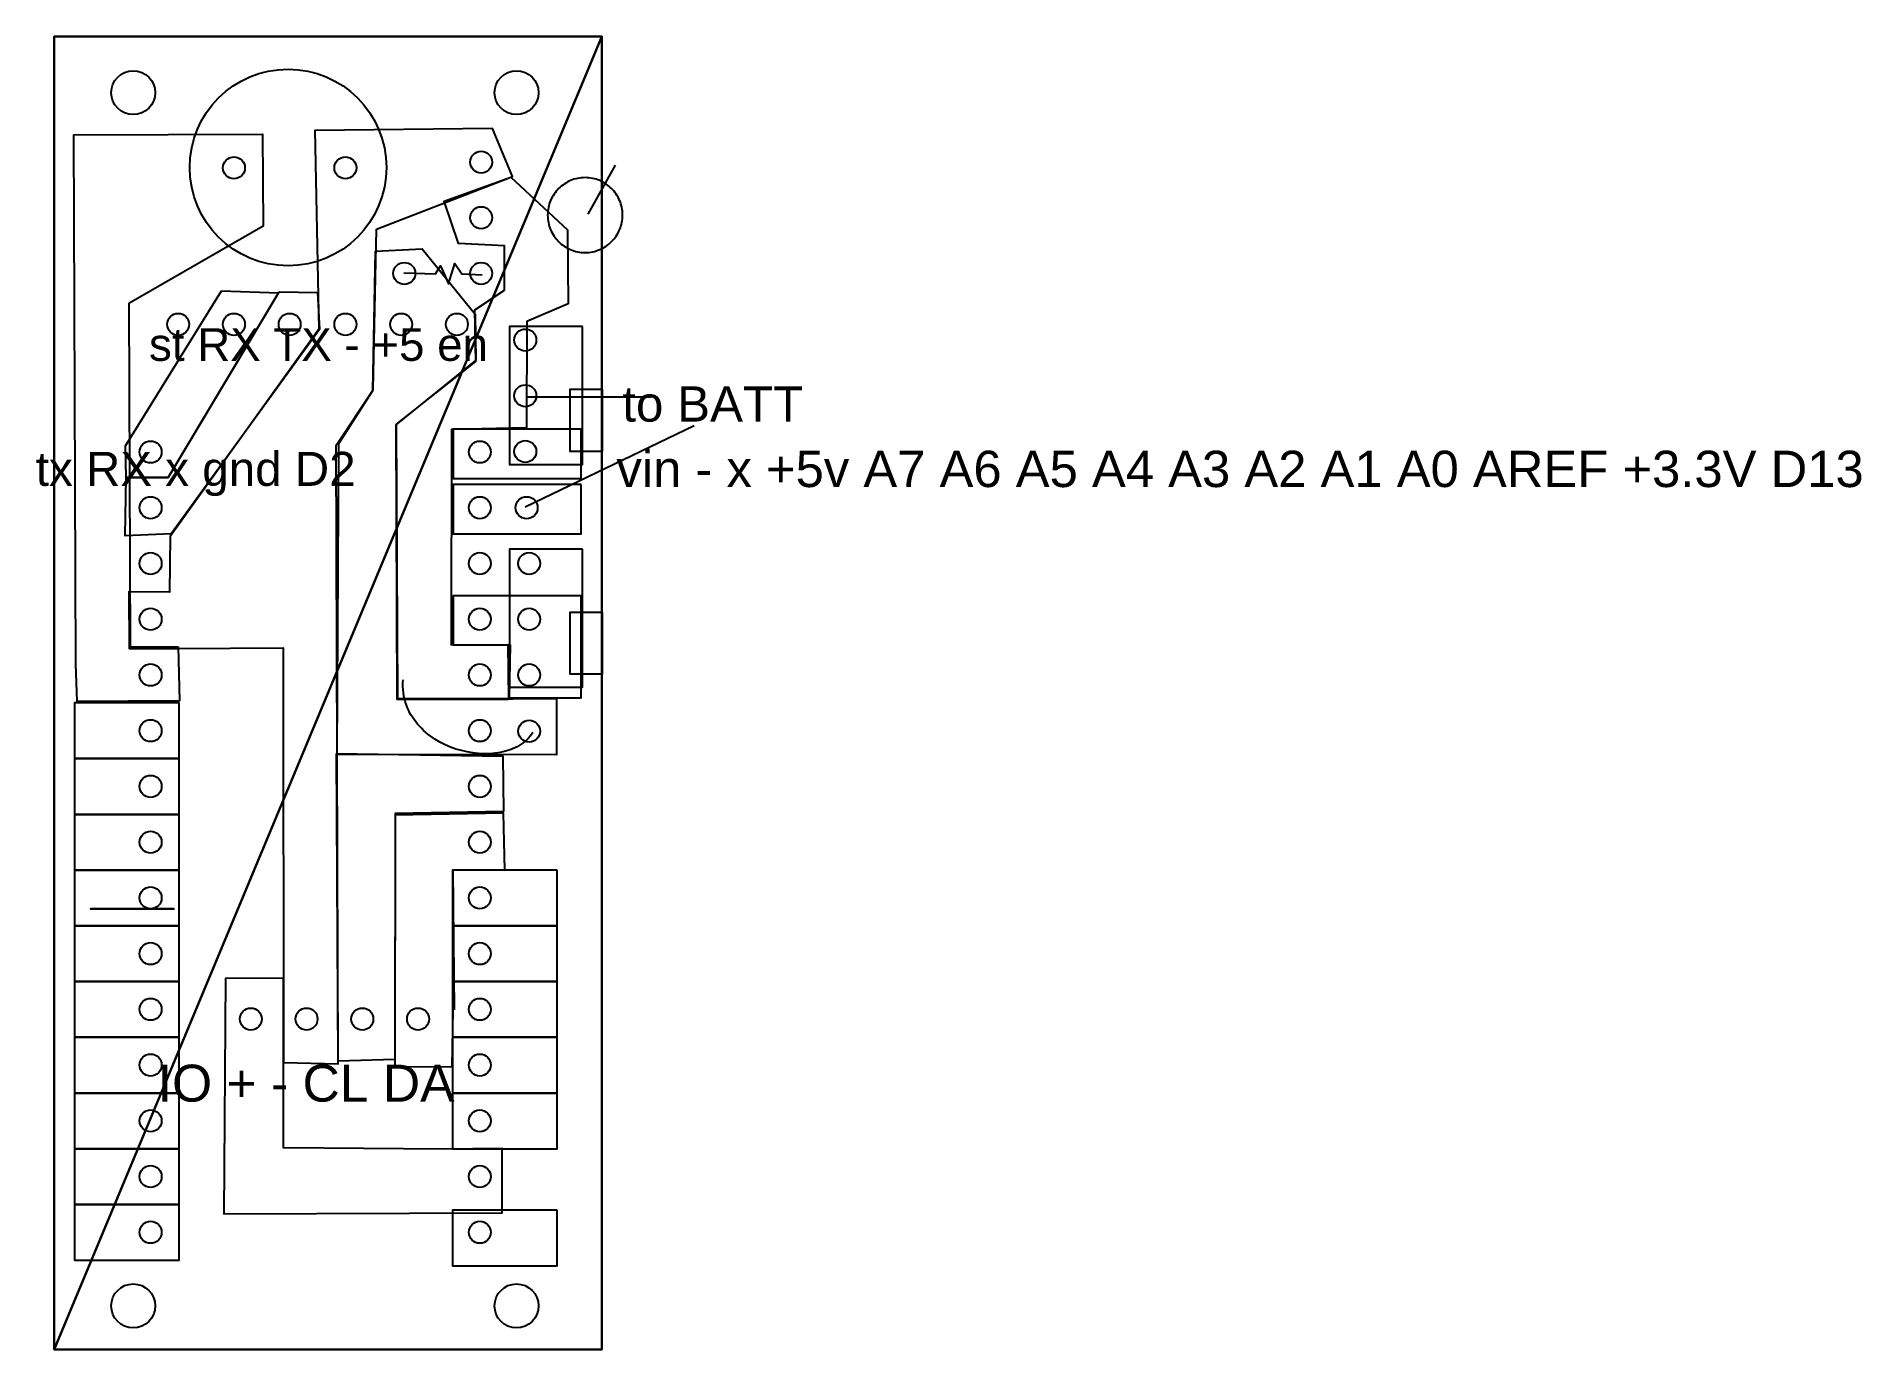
# Model space of a CAD drawing. Header units: inches. Extents: x 0.32 to 3.59, y -0.79 to 1.57.
import ezdxf

# ---------------------------------------------------------------- set-up
doc = ezdxf.new("R2010")
doc.units = ezdxf.units.IN
doc.header["$MEASUREMENT"] = 0
for name, color, linetype, true_color in [('beschrift', 71, 'Continuous', 0xb8e499), ('holes', 24, 'Continuous', 0xb01a1a), ('platine', 76, 'Continuous', 0x3d8706)]:
    doc.layers.add(name, color=color, linetype=linetype, true_color=true_color)
doc.styles.add('Arial', font='ARIAL.TTF')

# ---------------------------------------------------------------- blocks, each defined once
blk = doc.blocks.new('Circle01')
at = {"color": 0}
blk.add_circle((0, 0), 0.0197, dxfattribs=at)
blk = doc.blocks.new('Circle31')
at = {"color": 0}
blk.add_circle((0, 0), 0.0197, dxfattribs=at)
blk = doc.blocks.new('Circle36')
at = {"color": 0}
blk.add_circle((0, 0), 0.0197, dxfattribs=at)
blk = doc.blocks.new('Circle42')
at = {"color": 0}
blk.add_circle((0, 0), 0.0197, dxfattribs=at)
blk = doc.blocks.new('Circle45')
at = {"color": 0}
blk.add_circle((0, 0), 0.0197, dxfattribs=at)
blk = doc.blocks.new('Circle49')
at = {"color": 0}
blk.add_circle((0, 0), 0.0197, dxfattribs=at)
blk = doc.blocks.new('Circle105')
at = {"color": 0}
blk.add_circle((0, 0), 0.0197, dxfattribs=at)
blk = doc.blocks.new('Rectangle10')
at = {"color": 0}
blk.add_lwpolyline([(0.0939, 0.05), (-0.0939, 0.05), (-0.0939, -0.05), (0.0939, -0.05)], close=True, dxfattribs=at)
blk = doc.blocks.new('Rectangle20')
at = {"color": 0}
blk.add_lwpolyline([(0.0939, 0.05), (-0.0939, 0.05), (-0.0939, -0.05), (0.0939, -0.05)], close=True, dxfattribs=at)

msp = doc.modelspace()

# ---------------------------------------------------------------- linework, layer by layer
at = {"layer": 'beschrift', "color": 1, "true_color": 0xff0707}
msp.add_line((1.197, 0.919), (1.4213, 0.919), dxfattribs=at)
at = {"layer": 'beschrift', "color": 18, "true_color": 0x000000}
msp.add_line((1.1952, 0.7216), (1.4984, 0.8671), dxfattribs=at)
at = {"layer": 'beschrift', "color": 176, "true_color": 0x080888}
msp.add_lwpolyline([(1.37, 1.2449), (1.3699, 1.2483), (1.3697, 1.2517), (1.3693, 1.2551), (1.3687, 1.2584), (1.3679, 1.2617), (1.367, 1.2649), (1.366, 1.268), (1.3647, 1.271), (1.3634, 1.274), (1.3619, 1.2769), (1.3603, 1.2797), (1.3585, 1.2825), (1.3567, 1.2851), (1.3547, 1.2876), (1.3526, 1.2901), (1.3503, 1.2924), (1.348, 1.2946), (1.3456, 1.2967), (1.343, 1.2987), (1.3404, 1.3006), (1.3377, 1.3024), (1.3348, 1.304), (1.3319, 1.3055), (1.329, 1.3068), (1.3259, 1.308), (1.3228, 1.3091), (1.3196, 1.31), (1.3164, 1.3107), (1.313, 1.3113), (1.3097, 1.3118), (1.3063, 1.312), (1.3028, 1.3121), (1.2994, 1.312), (1.2959, 1.3118), (1.2926, 1.3113), (1.2893, 1.3107), (1.286, 1.31), (1.2828, 1.3091), (1.2797, 1.308), (1.2767, 1.3068), (1.2737, 1.3055), (1.2708, 1.304), (1.268, 1.3024), (1.2652, 1.3006), (1.2626, 1.2987), (1.2601, 1.2967), (1.2576, 1.2946), (1.2553, 1.2924), (1.2531, 1.2901), (1.251, 1.2876), (1.249, 1.2851), (1.2471, 1.2825), (1.2453, 1.2797), (1.2437, 1.2769), (1.2422, 1.274), (1.2409, 1.271), (1.2397, 1.268), (1.2386, 1.2649), (1.2377, 1.2617), (1.237, 1.2584), (1.2364, 1.2551), (1.2359, 1.2517), (1.2357, 1.2483), (1.2356, 1.2449), (1.2357, 1.2414), (1.2359, 1.238), (1.2364, 1.2347), (1.237, 1.2313), (1.2377, 1.2281), (1.2386, 1.2249), (1.2397, 1.2218), (1.2409, 1.2187), (1.2422, 1.2158), (1.2437, 1.2129), (1.2453, 1.21), (1.2471, 1.2073), (1.249, 1.2047), (1.251, 1.2021), (1.2531, 1.1997), (1.2553, 1.1974), (1.2576, 1.1951), (1.2601, 1.193), (1.2626, 1.191), (1.2652, 1.1891), (1.268, 1.1874), (1.2708, 1.1858), (1.2737, 1.1843), (1.2767, 1.1829), (1.2797, 1.1817), (1.2828, 1.1807), (1.286, 1.1798), (1.2893, 1.179), (1.2926, 1.1784), (1.2959, 1.178), (1.2994, 1.1777), (1.3028, 1.1777), (1.3063, 1.1777), (1.3097, 1.178), (1.313, 1.1784), (1.3164, 1.179), (1.3196, 1.1798), (1.3228, 1.1807), (1.3259, 1.1817), (1.329, 1.1829), (1.3319, 1.1843), (1.3348, 1.1858), (1.3377, 1.1874), (1.3404, 1.1891), (1.343, 1.191), (1.3456, 1.193), (1.348, 1.1951), (1.3503, 1.1974), (1.3526, 1.1997), (1.3547, 1.2021), (1.3567, 1.2047), (1.3585, 1.2073), (1.3603, 1.21), (1.3619, 1.2129), (1.3634, 1.2158), (1.3647, 1.2187), (1.366, 1.2218), (1.367, 1.2249), (1.3679, 1.2281), (1.3687, 1.2313), (1.3693, 1.2347), (1.3697, 1.238), (1.3699, 1.2414)], close=True, dxfattribs=at)
msp.add_lwpolyline([(1.3083, 1.2467), (1.3576, 1.3343)], dxfattribs=at)
at = {"layer": 'beschrift', "color": 18, "true_color": 0x000000}
msp.add_lwpolyline([(0.9776, 1.1414), (1.0342, 1.1395), (1.0433, 1.1541), (1.0579, 1.1213), (1.0689, 1.1578), (1.0816, 1.1395), (1.1181, 1.1377)], dxfattribs=at)
at = {"layer": 'beschrift', "color": 16, "true_color": 0x870606}
for points in [[(1.2979, 1.0451), (1.1671, 1.0451), (1.1671, 0.7974), (1.2979, 0.7974)], [(1.3338, 0.9319), (1.2754, 0.9319), (1.2754, 0.8212), (1.3338, 0.8212)], [(1.2979, 0.6453), (1.1671, 0.6453), (1.1671, 0.3977), (1.2979, 0.3977)], [(1.3338, 0.5321), (1.2754, 0.5321), (1.2754, 0.4215), (1.3338, 0.4215)]]:
    msp.add_lwpolyline(points, close=True, dxfattribs=at)
at = {"layer": 'beschrift', "color": 156, "true_color": 0x083d8a}
msp.add_lwpolyline([(1.2091, 0.3167), (1.2067, 0.3131), (1.2041, 0.3097), (1.2013, 0.3065), (1.1983, 0.3035), (1.1951, 0.3007), (1.1917, 0.298), (1.1882, 0.2955), (1.1846, 0.2932), (1.1807, 0.291), (1.1768, 0.2891), (1.1727, 0.2873), (1.1685, 0.2856), (1.1642, 0.2841), (1.1598, 0.2828), (1.1553, 0.2817), (1.1507, 0.2807), (1.146, 0.2799), (1.1412, 0.2793), (1.1315, 0.2785), (1.1216, 0.2783), (1.1115, 0.2788), (1.1013, 0.2799), (1.0912, 0.2816), (1.081, 0.284), (1.071, 0.2869), (1.0611, 0.2905), (1.0515, 0.2946), (1.0422, 0.2993), (1.0332, 0.3047), (1.0289, 0.3075), (1.0247, 0.3105), (1.0206, 0.3137), (1.0166, 0.317), (1.0128, 0.3204), (1.0091, 0.324), (1.0055, 0.3277), (1.0022, 0.3315), (0.999, 0.3355), (0.9959, 0.3396), (0.9931, 0.3439), (0.9904, 0.3482), (0.9879, 0.3527), (0.9857, 0.3574), (0.9836, 0.3622), (0.9818, 0.3671), (0.9802, 0.3721), (0.9789, 0.3772), (0.9778, 0.3825), (0.9769, 0.3879), (0.9763, 0.3935), (0.976, 0.3991), (0.976, 0.4049), (0.9762, 0.4108)], dxfattribs=at)
at = {"layer": 'beschrift', "color": 71, "true_color": 0xb8e499, "extrusion": (0, -1, 0)}
msp.add_lwpolyline([(0.5656, 0.111), (0.4152, 0.111), (0.4152, -0.308), (0.5656, -0.308)], close=True, dxfattribs=at)
at = {"layer": 'beschrift', "color": 53, "true_color": 0xc6e157}
msp.add_circle((0.7699, 1.3303), 0.1764, dxfattribs=at)
at = {"layer": 'holes', "color": 53, "true_color": 0xc6e157}
for centre, radius in [((0.4921, 1.4645), 0.0394), ((1.1798, 1.4645), 0.0394), ((1.1164, 1.3399), 0.0197), ((0.9784, 1.1402), 0.0197), ((1.1978, 0.7198), 0.0197), ((1.2025, 0.3189), 0.0197), ((0.4921, -0.7123), 0.0394), ((1.1798, -0.7123), 0.0394)]:
    msp.add_circle(centre, radius, dxfattribs=at)
at = {"layer": 'platine', "color": 33, "true_color": 0xe18f57}
for points in [[(1.2957, 0.8605), (1.0659, 0.8605), (1.0659, 0.7724), (1.2957, 0.7724)], [(1.2957, 0.7612), (1.0659, 0.7612), (1.0659, 0.6731), (1.2957, 0.6731)], [(1.2957, 0.5618), (1.0659, 0.5618), (1.0659, 0.4737), (1.1682, 0.4737), (1.1666, 0.3786), (1.2957, 0.3786)]]:
    msp.add_lwpolyline(points, close=True, dxfattribs=at)
at = {"layer": 'platine', "color": 133, "true_color": 0x58c7e1}
msp.add_lwpolyline([(1.2528, -0.5404), (1.0649, -0.5404), (1.0649, -0.6404), (1.2528, -0.6404)], close=True, dxfattribs=at)
at = {"layer": 'platine', "color": 7, "true_color": 0xffffff}
msp.add_polyline3d([(0.5728, 0.4702, 0), (0.5753, 0.3733, 0), (0.3914, 0.3721, 0), (0.3892, 0.4399, 0), (0.3868, 1.0822, 0), (0.3853, 1.3887, 0), (0.7239, 1.3903, 0), (0.725, 1.2253, 0), (0.4842, 1.0864, 0), (0.4864, 0.4703, 0)], close=True, dxfattribs=at)
at = {"layer": 'platine', "color": 18, "true_color": 0x000000}
msp.add_polyline3d([(0.8254, 1.04, 0), (0.5585, 0.6684, 0), (0.5571, 0.5686, 0), (0.4844, 0.5691, 0), (0.4849, 0.4675, 0), (0.5713, 0.4675, 0), (0.7613, 0.4682, 0), (0.7618, -0.2753, 0), (0.8598, -0.278, 0), (0.8565, 0.8318, 0), (0.9227, 0.9317, 0), (0.9288, 1.2196, 0), (1.1728, 1.3143, 0), (1.1365, 1.4005, 0), (0.818, 1.3967, 0)], close=True, dxfattribs=at)
at = {"layer": 'platine', "color": 213, "true_color": 0xc458e1}
msp.add_polyline3d([(1.1694, 1.313, 0), (1.2713, 1.2182, 0), (1.2725, 1.0854, 0), (1.198, 1.054, 0), (1.1977, 0.863, 0), (1.0633, 0.8603, 0), (1.0623, 0.4737, 0), (1.1642, 0.4742, 0), (1.1655, 0.3771, 0), (0.9668, 0.3777, 0), (0.9645, 0.87, 0), (1.1067, 0.9824, 0), (1.1048, 1.0746, 0), (1.158, 1.1101, 0), (1.1583, 1.1897, 0), (1.0754, 1.1937, 0), (1.05, 1.2696, 0)], close=True, dxfattribs=at)
at = {"layer": 'platine', "color": 1, "true_color": 0xff0707}
msp.add_polyline3d([(0.927, 1.1801, 0), (1.0104, 1.1844, 0), (1.1056, 1.0672, 0), (1.1067, 0.9846, 0), (0.9632, 0.8688, 0), (0.9651, 0.3761, 0), (1.1649, 0.3761, 0), (1.1823, 0.3776, 0), (1.2512, 0.3776, 0), (1.2515, 0.2767, 0), (0.858, 0.2769, 0), (0.8612, 0.8353, 0), (0.9219, 0.9301, 0), (0.927, 1.1801, 0)], dxfattribs=at)
at = {"layer": 'platine', "color": 213, "true_color": 0xc458e1}
msp.add_polyline3d([(0.7537, 1.1072, 0), (0.823, 1.1062, 0), (0.8261, 1.0397, 0), (0.5599, 0.673, 0), (0.4776, 0.6692, 0), (0.4792, 0.7739, 0), (0.5551, 0.7739, 0), (0.7537, 1.1072, 0)], dxfattribs=at)
at = {"layer": 'platine', "color": 164, "true_color": 0x1c1cb1}
msp.add_polyline3d([(0.6504, 1.1089, 0), (0.7529, 1.1056, 0), (0.5551, 0.7739, 0), (0.4792, 0.7739, 0), (0.478, 0.8309, 0)], close=True, dxfattribs=at)
at = {"layer": 'platine', "color": 134, "true_color": 0x1c95b1}
msp.add_polyline3d([(0.8567, 0.279, 0), (1.1552, 0.274, 0), (1.1564, 0.1747, 0), (0.962, 0.1712, 0), (0.9614, -0.2702, 0), (0.8598, -0.273, 0)], close=True, dxfattribs=at)
at = {"layer": 'platine', "color": 164, "true_color": 0x1c1cb1}
msp.add_polyline3d([(1.0687, -0.1811, 0), (1.0662, 0.0704, 0), (1.1588, 0.0693, 0), (1.1564, 0.1719, 0), (0.962, 0.1683, 0), (0.9614, -0.2833, 0), (1.0643, -0.283, 0), (1.0664, -0.1811, 0)], dxfattribs=at)
at = {"layer": 'platine', "color": 134, "true_color": 0x1bb194}
msp.add_polyline3d([(0.7616, -0.1245, 0), (0.6574, -0.1246, 0), (0.6547, -0.5474, 0), (1.1538, -0.5452, 0), (1.1541, -0.4301, 0), (1.0489, -0.4312, 0), (0.7618, -0.4284, 0), (0.7616, -0.1245, 0)], dxfattribs=at)

# ---------------------------------------------------------------- block references
at = {"layer": 'holes', "color": 53, "true_color": 0xc6e157, "rotation": 269.9999974955218}
for name, p in [('Circle42', (0.6728, 1.3297)), ('Circle42', (0.8728, 1.3297)), ('Circle36', (0.5728, 1.0488)), ('Circle36', (0.6728, 1.0488)), ('Circle36', (0.7728, 1.0488)), ('Circle36', (0.8728, 1.0488)), ('Circle36', (0.9728, 1.0488)), ('Circle36', (1.0728, 1.0488)), ('Circle31', (0.7031, -0.1976)), ('Circle31', (0.8031, -0.1976)), ('Circle31', (0.9031, -0.1976)), ('Circle31', (1.0031, -0.1976))]:
    msp.add_blockref(name, p, dxfattribs=at)
at = {"layer": 'holes', "color": 53, "true_color": 0xc6e157}
for name, p in [('Circle105', (1.1164, 1.2402)), ('Circle105', (1.1164, 1.1402)), ('Circle45', (1.1955, 1.0207)), ('Circle45', (1.1955, 0.9207)), ('Circle01', (0.5233, 0.8198)), ('Circle01', (1.1139, 0.8198)), ('Circle45', (1.1955, 0.8207)), ('Circle01', (0.5233, 0.7198)), ('Circle01', (1.1139, 0.7198)), ('Circle01', (0.5233, 0.6198)), ('Circle01', (1.1139, 0.6198)), ('Circle49', (1.2025, 0.6198)), ('Circle01', (0.5233, 0.5198)), ('Circle01', (1.1139, 0.5198)), ('Circle49', (1.2025, 0.5198)), ('Circle01', (0.5233, 0.4198)), ('Circle01', (1.1139, 0.4198)), ('Circle49', (1.2025, 0.4198)), ('Circle01', (0.5233, 0.3198)), ('Circle01', (1.1139, 0.3198)), ('Circle01', (0.5233, 0.2198)), ('Circle01', (1.1139, 0.2198)), ('Circle01', (0.5233, 0.1198)), ('Circle01', (1.1139, 0.1198)), ('Circle01', (0.5233, 0.0198)), ('Circle01', (1.1139, 0.0198)), ('Circle01', (0.5233, -0.0802)), ('Circle01', (1.1139, -0.0802)), ('Circle01', (0.5233, -0.1802)), ('Circle01', (1.1139, -0.1802)), ('Circle01', (0.5233, -0.2802)), ('Circle01', (1.1139, -0.2802)), ('Circle01', (0.5233, -0.3802)), ('Circle01', (1.1139, -0.3802)), ('Circle01', (0.5233, -0.4802)), ('Circle01', (1.1139, -0.4802)), ('Circle01', (0.5233, -0.5802)), ('Circle01', (1.1139, -0.5802))]:
    msp.add_blockref(name, p, dxfattribs=at)
at = {"layer": 'platine', "color": 133, "true_color": 0x58c7e1}
for name, p in [('Rectangle10', (0.4809, 0.3196)), ('Rectangle10', (0.4809, 0.2196)), ('Rectangle10', (0.4809, 0.1196)), ('Rectangle10', (0.4809, 0.0196)), ('Rectangle20', (1.1588, 0.0196)), ('Rectangle10', (0.4809, -0.0804)), ('Rectangle20', (1.1588, -0.0804)), ('Rectangle10', (0.4809, -0.1804)), ('Rectangle20', (1.1588, -0.1804)), ('Rectangle10', (0.4809, -0.2804)), ('Rectangle20', (1.1588, -0.2804)), ('Rectangle10', (0.4809, -0.3804)), ('Rectangle20', (1.1588, -0.3804)), ('Rectangle10', (0.4809, -0.4804)), ('Rectangle10', (0.4809, -0.5804))]:
    msp.add_blockref(name, p, dxfattribs=at)

# ---------------------------------------------------------------- texts
at = {"layer": 'beschrift', "color": 121, "true_color": 0xa6e5e5, "style": 'Arial'}
for s, height, p in [('st RX TX - +5 en ', 0.05868, (0.5204, 0.9833)), ('to BATT', 0.06341, (1.3694, 0.8743)), ('tx RX x gnd D2', 0.061083, (0.3173, 0.759)), ('vin - x +5v A7 A6 A5 A4 A3 A2 A1 A0 AREF +3.3V D13', 0.0652, (1.3591, 0.7569, 0.0086)), ('IO + - CL DA ', 0.0663, (0.536, -0.3458))]:
    msp.add_text(s, height=height, dxfattribs=at).set_placement(p)

# ---------------------------------------------------------------- meshes
at = {"layer": 'platine', "color": 214, "true_color": 0xb11c95}
mesh = msp.add_polyface(dxfattribs=at)
corners = [(1.3328, 1.5653, 0.0787), (0.3501, 1.5653, 0.0787), (0.3501, -0.7905, 0.0787), (1.3328, -0.7905, 0.0787), (1.3328, 1.5653, 0), (0.3501, 1.5653, 0), (0.3501, -0.7905, 0), (1.3328, -0.7905, 0)]
mesh.append_faces([[corners[k] for k in face] for face in [(4, 6, 5, 4)]], dxfattribs={"vtx0": -1, "vtx3": -1, "color": 214})
mesh.append_faces([[corners[k] for k in face] for face in [(1, 2, 0, 1)]], dxfattribs={"vtx1": -1, "vtx3": -1, "color": 214})
mesh.append_faces([[corners[k] for k in face] for face in [(2, 3, 0, 2), (4, 7, 6, 4), (3, 2, 6, 3), (6, 7, 3, 6), (0, 3, 7, 0), (7, 4, 0, 7), (2, 1, 5, 2), (5, 6, 2, 5), (1, 0, 4, 1), (4, 5, 1, 4)]], dxfattribs={"vtx2": -1, "vtx3": -1, "color": 214})

doc.saveas('drawing.dxf')
